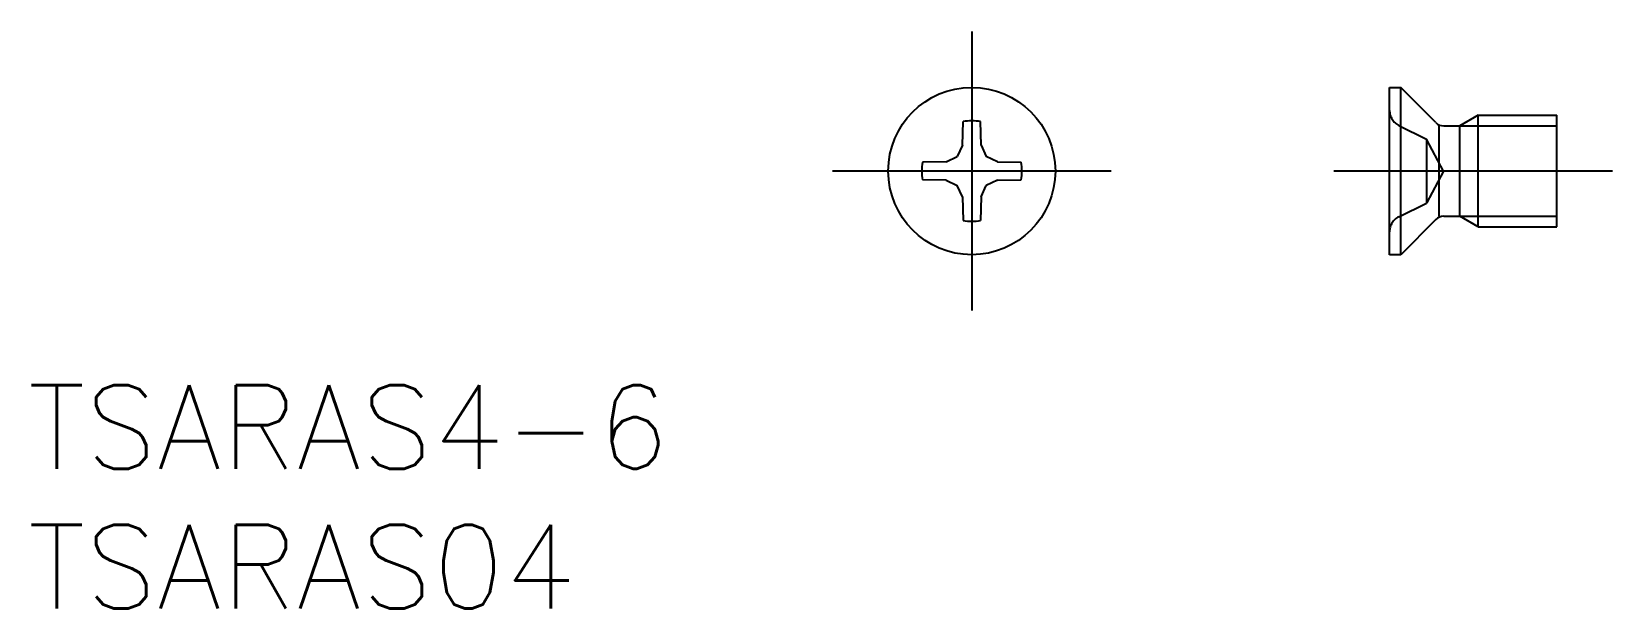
# Model space of a CAD drawing. Extents: x -33.8 to 23, y -15.7 to 5.
import ezdxf

# ---------------------------------------------------------------- set-up
doc = ezdxf.new("R2010")
doc.units = 0
doc.linetypes.add('CENTER', pattern=[50.8, 31.75, -6.35, 6.35, -6.35])
doc.linetypes.add('DASHED', pattern=[19.05, 12.7, -6.35])
doc.layers.get('0').update_dxf_attribs({"linetype": 'CONTINUOUS'})
doc.layers.add('CENTER', color=1, linetype='CENTER')
doc.styles.get("Standard").update_dxf_attribs({"font": 'txt.shx', "height": 3, "bigfont": 'bigfont.shx'})

msp = doc.modelspace()

# ---------------------------------------------------------------- linework, layer by layer
at = {"color": 7, "linetype": 'CONTINUOUS'}
for p, q in [((15, -3), (15, 3)), ((15, 3), (15.4, 3)), ((15.4, -3), (15.4, 3)), ((16.662, 1.738), (15.4, 3)), ((-0.331, 0.925), (-0.316, 1.772)), ((0.331, 0.925), (0.316, 1.772)), ((18.179, 2), (17.523, 1.621)), ((18.179, 2), (21, 2)), ((18.179, -2), (18.179, 2)), ((21, -2), (21, 2)), ((16.779, -1.621), (16.779, 1.621)), ((16.945, 1.621), (17.523, 1.621)), ((17.523, -1.621), (17.523, 1.621)), ((-0.331, 0.925), (-0.52, 0.52)), ((0.331, 0.925), (0.52, 0.52)), ((-0.925, 0.331), (-1.772, 0.316)), ((-0.925, 0.331), (-0.52, 0.52)), ((0.925, 0.331), (0.52, 0.52)), ((0.925, 0.331), (1.772, 0.316)), ((-0.925, -0.331), (-1.772, -0.316)), ((-0.925, -0.331), (-0.52, -0.52)), ((-0.331, -0.925), (-0.52, -0.52)), ((0.331, -0.925), (0.52, -0.52)), ((0.925, -0.331), (0.52, -0.52)), ((0.925, -0.331), (1.772, -0.316)), ((-0.331, -0.925), (-0.316, -1.772)), ((0.331, -0.925), (0.316, -1.772)), ((16.945, -1.621), (17.523, -1.621)), ((18.179, -2), (17.523, -1.621)), ((16.662, -1.738), (15.4, -3)), ((18.179, -2), (21, -2)), ((15.4, -3), (15, -3))]:
    msp.add_line(p, q, dxfattribs=at)
at = {"color": 3, "linetype": 'DASHED'}
for p, q in [((15.334, 1.635), (16.325, 1.145)), ((16.325, 1.145), (16.325, -1.145)), ((16.934, 0), (16.325, 1.145)), ((16.934, 0), (16.325, -1.145)), ((15.334, -1.635), (16.325, -1.145))]:
    msp.add_line(p, q, dxfattribs=at)
at = {"color": 3, "linetype": 'CONTINUOUS'}
for p, q in [((17.523, 1.621), (21, 1.621)), ((17.523, -1.621), (21, -1.621))]:
    msp.add_line(p, q, dxfattribs=at)
at = {"color": 7, "linetype": 'CONTINUOUS'}
msp.add_circle((0, 0), 3, dxfattribs=at)
for centre, radius, start, end in [((0, 0), 1.8, 79.8876, 100.1124), ((16.945, 2.021), 0.4, 225, 270), ((0, 0), 1.8, 169.8876, 190.1124), ((0, 0), 1.8, 349.8876, 10.1124), ((16.945, -2.021), 0.4, 90, 135), ((0, 0), 1.8, 259.8876, 280.1124)]:
    msp.add_arc(centre, radius, start, end, dxfattribs=at)
at = {"color": 3, "linetype": 'DASHED'}
for centre, start, end in [((15.6, 2.173), 180, 243.7), ((15.6, -2.173), 116.3, 180)]:
    msp.add_arc(centre, 0.6, start, end, dxfattribs=at)
at = {"layer": 'CENTER', "color": 1, "linetype": 'CENTER'}
for p, q in [((0, 5), (0, -5)), ((23, 0), (13, 0)), ((5, 0), (-5, 0))]:
    msp.add_line(p, q, dxfattribs=at)

# ---------------------------------------------------------------- texts
at = {"color": 7, "linetype": 'CONTINUOUS'}
for s, p in [('TSARAS4-6', (-33.886, -10.681)), ('TSARAS04', (-33.886, -15.681))]:
    msp.add_text(s, height=3, dxfattribs=at).set_placement(p)

doc.saveas('drawing.dxf')
